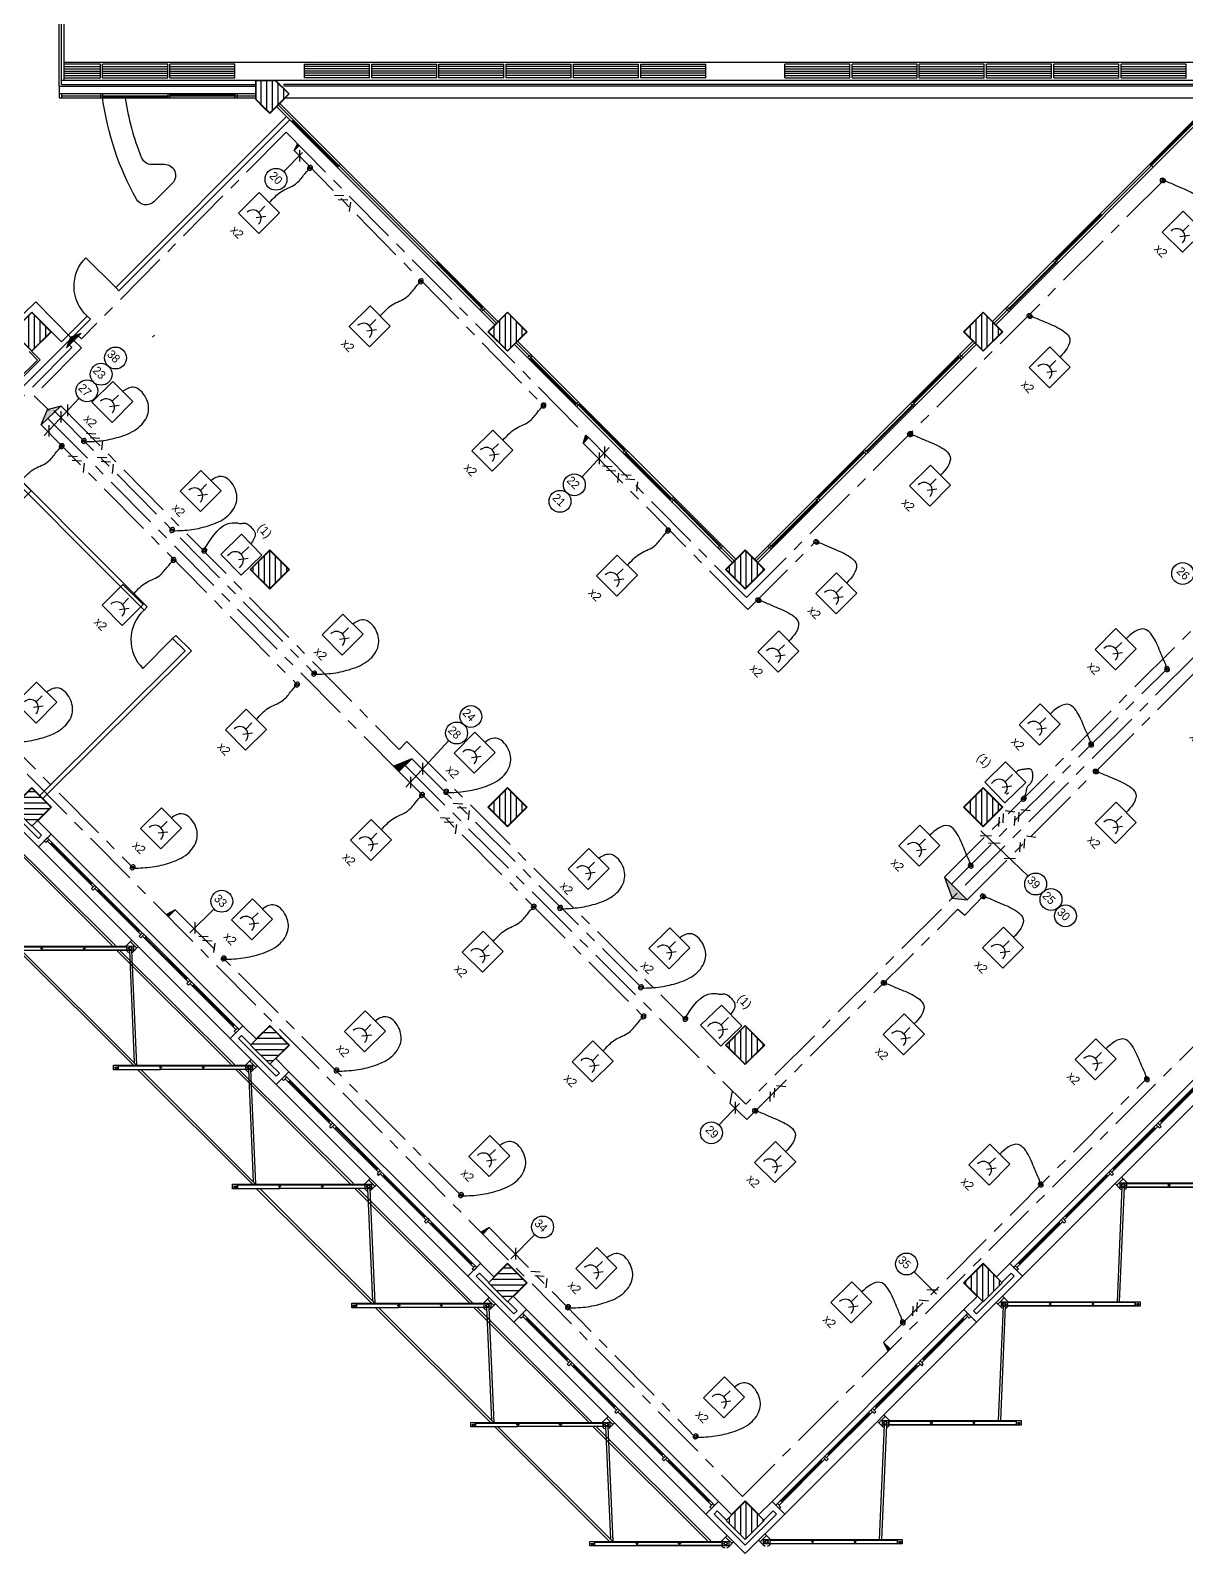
# Model space of a CAD drawing. Extents: x 21.2 to 81.9, y 10.7 to 70.
# Drawn here: x 35.58 to 61.37, y 10.68 to 44.65 of the extents above; entities that cross this region are included whole.
import ezdxf

# ---------------------------------------------------------------- set-up
doc = ezdxf.new("R2010")
doc.units = 0
doc.header["$MEASUREMENT"] = 0
doc.linetypes.add('Center', pattern=[2, 1.25, -0.25, 0.25, -0.25])
for name, color, linetype in [('1st floor plan$0$1F', 15, 'Continuous'), ('1st floor plan$0$1FIN', 15, 'Continuous'), ('1st floor plan$0$2F', 7, 'Continuous'), ('1st floor plan$0$2FIN', 7, 'Continuous'), ('1st floor plan$0$CAI', 52, 'Continuous'), ('1st floor plan$0$Doors', 142, 'Continuous'), ('1st floor plan$0$FACH', 142, 'Continuous'), ('1st floor plan$0$Hatch', 15, 'Continuous'), ('1st floor plan$0$Pillars', 30, 'Continuous'), ('Xref_Plan', 7, 'Continuous')]:
    doc.layers.add(name, color=color, linetype=linetype)
for name, color, linetype, lineweight in [('1st floor plan$0$Interior Walls', 7, 'Continuous', 30), ('1st floor plan$0$Partitions', 7, 'Continuous', 30), ('Connections', 7, 'Continuous', 25), ('Devices', 5, 'Continuous', 25), ('Wiring', 7, 'Continuous', 25)]:
    doc.layers.add(name, color=color, linetype=linetype, lineweight=lineweight)

# ---------------------------------------------------------------- blocks, each defined once
blk = doc.blocks.new('Bola')
at = {"layer": 'Connections', "color": 7, "linetype": 'Continuous', "const_width": 0.2}
blk.add_lwpolyline([(-0.1, 0, 1), (0.1, 0, 1)], format="xyb", close=True, dxfattribs=at)
at = {"layer": 'Connections', "color": 7, "linetype": 'Continuous'}
blk.add_circle((0, 0), 0.2, dxfattribs=at)
blk = doc.blocks.new('R4')
at = {"color": 0, "linetype": 'ByBlock', "lineweight": -2}
for p, q in [((1.113, -0.492), (1.113, -0.298)), ((1.152, -0.619), (1.283, -0.445))]:
    blk.add_line(p, q, dxfattribs=at)
blk.add_lwpolyline([(0.805, -0.171), (1.444, -0.171), (1.444, -0.827), (0.805, -0.827)], close=True, dxfattribs=at)
blk.add_arc((1.11, -0.676), 0.184, 359.2185, 179.2185, dxfattribs=at)
at = {"color": 0, "linetype": 'ByBlock', "lineweight": -2, "start_tangent": (0.841906, 0.539624), "end_tangent": (0, -1)}
blk.add_spline([(-0.001, -0.004), (0.254, 0.11), (0.628, 0.256), (0.985, 0.272), (1.124, -0.171)], degree=3, dxfattribs=at)
at = {"layer": 'Devices', "linetype": 'ByBlock', "lineweight": -2, "xscale": 0.2510903654909433, "yscale": 0.2989553822111439, "zscale": 0.2510903654909365, "rotation": 270.7815475456934}
blk.add_blockref('Bola', (-0.001, -0.004), dxfattribs=at)
at = {"color": 0, "linetype": 'ByBlock', "lineweight": -2}
blk.add_text('x2', height=0.1944, rotation=359.2185, dxfattribs=at).set_placement((0.943, -1.242))
blk = doc.blocks.new('R3')
at = {"color": 0, "linetype": 'ByBlock', "lineweight": -2}
for p, q in [((-1.137, -0.492), (-1.137, -0.298)), ((-1.098, -0.619), (-0.967, -0.445))]:
    blk.add_line(p, q, dxfattribs=at)
blk.add_lwpolyline([(-1.445, -0.171), (-0.806, -0.171), (-0.806, -0.827), (-1.445, -0.827)], close=True, dxfattribs=at)
blk.add_arc((-1.14, -0.676), 0.184, 359.2185, 179.2185, dxfattribs=at)
at = {"color": 0, "linetype": 'ByBlock', "lineweight": -2, "start_tangent": (-0.841906, 0.539624), "end_tangent": (0, -1)}
blk.add_spline([(0, -0.004), (-0.255, 0.11), (-0.629, 0.256), (-0.986, 0.272), (-1.126, -0.171)], degree=3, dxfattribs=at)
at = {"layer": 'Devices', "linetype": 'ByBlock', "lineweight": -2, "xscale": -0.2510903654909433, "yscale": 0.2989553822111439, "zscale": 0.2510903654909365, "rotation": 89.21845245430656}
blk.add_blockref('Bola', (0, -0.004), dxfattribs=at)
at = {"color": 0, "linetype": 'ByBlock', "lineweight": -2}
blk.add_text('x2', height=0.1944, rotation=359.2185, dxfattribs=at).set_placement((-1.307, -1.242))
blk = doc.blocks.new('R1')
at = {"color": 0, "linetype": 'ByBlock', "lineweight": -2}
for p, q in [((-0.184, 1.07), (-0.184, 1.264)), ((-0.145, 0.944), (-0.013, 1.117))]:
    blk.add_line(p, q, dxfattribs=at)
blk.add_lwpolyline([(-0.491, 1.392), (0.147, 1.392), (0.147, 0.736), (-0.491, 0.736)], close=True, dxfattribs=at)
blk.add_arc((-0.186, 0.886), 0.184, 359.2185, 179.2185, dxfattribs=at)
at = {"color": 0, "linetype": 'ByBlock', "lineweight": -2, "start_tangent": (0.685424, 0.728144), "end_tangent": (-0.106772, -0.994284)}
blk.add_spline([(0.02, -0.001), (0.295, 0.315), (0.508, 0.657), (0.645, 1.076), (0.568, 1.452), (0.295, 1.657), (-0.073, 1.623), (-0.172, 1.392)], degree=3, dxfattribs=at)
at = {"layer": 'Devices', "linetype": 'ByBlock', "lineweight": -2, "xscale": -0.2510903654909363, "yscale": 0.2989553822111439, "zscale": 0.2510903654909365, "rotation": 359.2184524543058}
blk.add_blockref('Bola', (-0.005, 0), dxfattribs=at)
at = {"color": 0, "linetype": 'ByBlock', "lineweight": -2}
blk.add_text('x2', height=0.1944, rotation=359.2185, dxfattribs=at).set_placement((-0.353, 0.32))
blk = doc.blocks.new('R2')
at = {"color": 0, "linetype": 'ByBlock', "lineweight": -2}
for p, q in [((-0.107, -1.505), (-0.107, -1.311)), ((-0.068, -1.632), (0.063, -1.459))]:
    blk.add_line(p, q, dxfattribs=at)
blk.add_lwpolyline([(-0.414, -1.184), (0.224, -1.184), (0.224, -1.84), (-0.414, -1.84)], close=True, dxfattribs=at)
blk.add_arc((-0.109, -1.69), 0.184, 359.2185, 179.2185, dxfattribs=at)
at = {"color": 0, "linetype": 'ByBlock', "lineweight": -2, "start_tangent": (0, 1), "end_tangent": (0, 1)}
blk.add_spline([(-0.095, -1.184), (-0.082, -0.82), (0.023, -0.483), (0.015, -0.214), (0, 0.003)], degree=3, dxfattribs=at)
at = {"layer": 'Devices', "linetype": 'ByBlock', "lineweight": -2, "xscale": -0.2510903654909363, "yscale": 0.2989553822111439, "zscale": 0.2510903654909365, "rotation": 359.2184524543058}
blk.add_blockref('Bola', (0, 0.003), dxfattribs=at)
at = {"color": 0, "linetype": 'ByBlock', "lineweight": -2}
blk.add_text('x2', height=0.1944, rotation=359.2185, dxfattribs=at).set_placement((-0.276, -2.255))
blk = doc.blocks.new('1st floor plan$0$BRISE 1')
at = {"layer": '1st floor plan$0$FACH'}
for p, q in [((-0.092, 0.1), (-2.651, 2.66)), ((-0.021, 0.1), (-2.58, 2.66)), ((2.092, 0.109), (-0.459, 2.66)), ((2.162, 0.109), (-0.388, 2.66)), ((-0.178, 2.659), (-0.073, 0.152)), ((-0.128, 2.661), (-0.021, 0.1)), ((-0.433, 0.08), (2.417, 0.08)), ((2.496, 0.191), (2.638, 0.049)), ((2.673, 0.084), (2.567, -0.022))]:
    blk.add_line(p, q, dxfattribs=at)
at = {"layer": '1st floor plan$0$FACH', "color": 7}
for p, q in [((0.517, 0), (0.517, 0.08)), ((1.467, 0), (1.467, 0.08))]:
    blk.add_line(p, q, dxfattribs=at)
at = {"layer": '1st floor plan$0$FACH'}
for points in [[(-0.433, 0), (-0.533, 0), (-0.533, 0.1), (2.567, 0.1), (2.567, 0), (2.417, 0)], [(0.512, 0.045), (0.497, 0.045), (0.497, 0.055), (0.512, 0.055)], [(0.522, 0.055), (0.537, 0.055), (0.537, 0.045), (0.522, 0.045)], [(1.462, 0.045), (1.447, 0.045), (1.447, 0.055), (1.462, 0.055)], [(1.472, 0.055), (1.487, 0.055), (1.487, 0.045), (1.472, 0.045)], [(2.406, 0.1), (2.532, 0.226), (2.673, 0.084)]]:
    blk.add_lwpolyline(points, dxfattribs=at)
at = {"layer": '1st floor plan$0$FACH', "color": 7}
for points in [[(2.417, 0.08), (2.417, 0), (-0.433, 0), (-0.433, 0.08)], [(-0.428, 0.08), (-0.428, 0.005), (0.512, 0.005), (0.512, 0.08)], [(1.462, 0.08), (1.462, 0.005), (0.522, 0.005), (0.522, 0.08)], [(2.412, 0.08), (2.412, 0.005), (1.472, 0.005), (1.472, 0.08)]]:
    blk.add_lwpolyline(points, dxfattribs=at)
for centre, radius in [((-0.483, 0.044), 0.0206), ((-0.483, 0.044), 0.0166), ((2.496, 0.049), 0.04), ((2.496, 0.049), 0.03)]:
    blk.add_circle(centre, radius, dxfattribs=at)
at = {"layer": '1st floor plan$0$FACH'}
for start, end in [(209.4143, 257.4896), (286.4455, 315)]:
    blk.add_arc((2.496, 0.049), 0.1, start, end, dxfattribs=at)
blk = doc.blocks.new('1st floor plan$0$J1')
at = {"layer": '1st floor plan$0$2F', "linetype": 'Continuous'}
for p, q in [((6.05, 0.4), (0, 0.4)), ((6.05, 0), (0, 0))]:
    blk.add_line(p, q, dxfattribs=at)
at = {"layer": '1st floor plan$0$CAI'}
for p, q in [((0, 0.22), (0.05, 0.22)), ((0, 0.12), (0, 0.22)), ((2.925, 0.17), (2.925, 0.12)), ((3, 0.22), (3, 0.12)), ((3.05, 0.22), (3.05, 0.12)), ((3.125, 0.17), (3.125, 0.12)), ((6.05, 0.22), (6.05, 0.12))]:
    blk.add_line(p, q, dxfattribs=at)
at = {"layer": '1st floor plan$0$CAI', "linetype": 'Continuous'}
for p, q in [((6.05, 0.12), (0, 0.12)), ((0.05, 0.22), (0.05, 0.12)), ((1.5, 0.17), (0.05, 0.17)), ((0.15, 0.17), (0.15, 0.12)), ((1.425, 0.12), (1.425, 0.17)), ((1.55, 0.22), (1.5, 0.22)), ((1.5, 0.22), (1.5, 0.12)), ((1.55, 0.12), (1.5, 0.12)), ((1.55, 0.22), (1.55, 0.12)), ((3, 0.17), (1.55, 0.17)), ((1.625, 0.17), (1.625, 0.12)), ((3.05, 0.22), (3, 0.22)), ((4.5, 0.17), (3.05, 0.17)), ((4.425, 0.17), (4.425, 0.12)), ((4.55, 0.22), (4.5, 0.22)), ((4.5, 0.22), (4.5, 0.12)), ((4.55, 0.22), (4.55, 0.12)), ((6, 0.17), (4.55, 0.17)), ((4.625, 0.12), (4.625, 0.17)), ((5.9, 0.17), (5.9, 0.12)), ((6, 0.22), (6.05, 0.22)), ((6, 0.22), (6, 0.12))]:
    blk.add_line(p, q, dxfattribs=at)
at = {"layer": '1st floor plan$0$CAI', "color": 15}
for p, q in [((0.15, 0.145), (1.425, 0.145)), ((2.925, 0.145), (1.625, 0.145)), ((3.125, 0.145), (4.425, 0.145)), ((5.9, 0.145), (4.625, 0.145))]:
    blk.add_line(p, q, dxfattribs=at)
blk = doc.blocks.new('1st floor plan$0$P2')
at = {"layer": '1st floor plan$0$Hatch'}
h = blk.add_hatch(dxfattribs=at)
h.set_pattern_fill('ANSI31', color=256, style=0)
h.set_pattern_definition([(45, (-41.75321, -29.09718), (-0.08838835, 0.08838835), [])])
h.paths.add_polyline_path([(-0.3, 0.3), (-0.3, -0.3), (0.3, -0.3), (0.3, 0.3)])
at = {"layer": '1st floor plan$0$Pillars'}
blk.add_lwpolyline([(-0.3, -0.3), (0.3, -0.3), (0.3, 0.3), (-0.3, 0.3)], close=True, dxfattribs=at)
blk = doc.blocks.new('1st floor plan$0$P1')
at = {"layer": '1st floor plan$0$1F'}
blk.add_lwpolyline([(-0.3, 0.29), (-0.595, 0.29), (-0.595, 0.39), (0.595, 0.39), (0.595, 0.29), (0.3, 0.29)], dxfattribs=at)
at = {"layer": '1st floor plan$0$Partitions'}
blk.add_lwpolyline([(-0.725, 0.12), (-0.31, 0.12), (-0.31, -0.31), (0.31, -0.31), (0.31, 0.12), (0.725, 0.12), (0.725, 0.52), (-0.725, 0.52)], close=True, dxfattribs=at)
at = {"layer": '1st floor plan$0$Interior Walls'}
blk.add_blockref('1st floor plan$0$P2', (0, 0), dxfattribs=at)
blk = doc.blocks.new('1st floor plan$0$BR 1')
at = {"layer": '1st floor plan$0$FACH'}
for p, q in [((5.474, 5.056), (5.367, 2.504)), ((5.524, 5.056), (5.417, 2.504)), ((2.672, 2.488), (2.778, 2.382)), ((2.849, 2.594), (2.707, 2.453)), ((2.822, 2.405), (2.715, -0.147)), ((2.872, 2.403), (2.765, -0.147)), ((2.778, 2.504), (2.778, 2.404)), ((2.778, 2.504), (2.85, 2.504)), ((2.928, 2.404), (2.778, 2.404)), ((2.813, 2.63), (2.939, 2.504)), ((2.85, 2.504), (5.878, 2.504)), ((5.778, 2.484), (2.928, 2.484)), ((3.873, 2.459), (3.858, 2.459)), ((3.858, 2.449), (3.858, 2.459)), ((3.873, 2.449), (3.858, 2.449)), ((3.898, 2.459), (3.883, 2.459)), ((3.898, 2.449), (3.883, 2.449)), ((3.898, 2.449), (3.898, 2.459)), ((4.823, 2.459), (4.808, 2.459)), ((4.808, 2.449), (4.808, 2.459)), ((4.823, 2.449), (4.808, 2.449)), ((4.848, 2.459), (4.833, 2.459)), ((4.848, 2.449), (4.833, 2.449)), ((4.848, 2.449), (4.848, 2.459)), ((5.878, 2.404), (5.778, 2.404)), ((5.878, 2.504), (5.878, 2.404)), ((0.021, -0.163), (0.163, -0.021)), ((0.021, -0.163), (0.127, -0.269)), ((0.198, -0.057), (0.057, -0.198)), ((0.127, -0.147), (0.127, -0.247)), ((0.127, -0.147), (0.199, -0.147)), ((0.277, -0.247), (0.127, -0.247)), ((0.163, -0.021), (0.289, -0.147)), ((0.199, -0.147), (3.227, -0.147)), ((3.127, -0.167), (0.277, -0.167)), ((1.207, -0.202), (1.207, -0.192)), ((1.222, -0.192), (1.207, -0.192)), ((1.222, -0.202), (1.207, -0.202)), ((1.247, -0.192), (1.232, -0.192)), ((1.247, -0.202), (1.232, -0.202)), ((1.247, -0.202), (1.247, -0.192)), ((2.157, -0.202), (2.157, -0.192)), ((2.172, -0.192), (2.157, -0.192)), ((2.172, -0.202), (2.157, -0.202)), ((2.197, -0.192), (2.182, -0.192)), ((2.197, -0.202), (2.182, -0.202)), ((2.197, -0.202), (2.197, -0.192)), ((3.227, -0.247), (3.127, -0.247)), ((3.227, -0.147), (3.227, -0.247))]:
    blk.add_line(p, q, dxfattribs=at)
at = {"layer": '1st floor plan$0$FACH', "color": 7}
for p, q in [((2.928, 2.404), (2.928, 2.484)), ((5.778, 2.404), (2.928, 2.404)), ((2.933, 2.409), (2.933, 2.484)), ((3.873, 2.409), (2.933, 2.409)), ((3.873, 2.409), (3.873, 2.484)), ((3.878, 2.404), (3.878, 2.484)), ((3.883, 2.409), (3.883, 2.484)), ((4.823, 2.409), (3.883, 2.409)), ((4.823, 2.409), (4.823, 2.484)), ((4.828, 2.404), (4.828, 2.484)), ((4.833, 2.409), (4.833, 2.484)), ((5.773, 2.409), (4.833, 2.409)), ((5.773, 2.409), (5.773, 2.484)), ((5.778, 2.404), (5.778, 2.484)), ((0.277, -0.247), (0.277, -0.167)), ((3.127, -0.247), (0.277, -0.247)), ((0.282, -0.242), (0.282, -0.167)), ((1.222, -0.242), (0.282, -0.242)), ((1.222, -0.242), (1.222, -0.167)), ((1.227, -0.247), (1.227, -0.167)), ((1.232, -0.242), (1.232, -0.167)), ((2.172, -0.242), (1.232, -0.242)), ((2.172, -0.242), (2.172, -0.167)), ((2.177, -0.247), (2.177, -0.167)), ((2.182, -0.242), (2.182, -0.167)), ((3.122, -0.242), (2.182, -0.242)), ((3.122, -0.242), (3.122, -0.167)), ((3.127, -0.247), (3.127, -0.167))]:
    blk.add_line(p, q, dxfattribs=at)
for centre, radius in [((2.849, 2.453), 0.04), ((2.849, 2.453), 0.03), ((5.828, 2.448), 0.0206), ((5.828, 2.448), 0.0166), ((0.198, -0.198), 0.04), ((0.198, -0.198), 0.03), ((3.178, -0.203), 0.0206), ((3.178, -0.203), 0.0166)]:
    blk.add_circle(centre, radius, dxfattribs=at)
at = {"layer": '1st floor plan$0$FACH'}
for centre, start, end in [((2.849, 2.453), 225.0001, 253.5546), ((2.849, 2.453), 282.5105, 330.5859), ((0.198, -0.198), 225.0001, 253.5546), ((0.198, -0.198), 282.5105, 330.5859)]:
    blk.add_arc(centre, 0.1, start, end, dxfattribs=at)
blk = doc.blocks.new('1st floor plan$0$P5')
at = {"layer": '1st floor plan$0$Partitions'}
blk.add_lwpolyline([(-0.31, -0.31), (-0.31, 0.31), (0.31, 0.31), (0.31, -0.31)], close=True, dxfattribs=at)
at = {"layer": '1st floor plan$0$Interior Walls'}
blk.add_blockref('1st floor plan$0$P2', (0, 0), dxfattribs=at)
blk = doc.blocks.new('1st floor plan$0$Door 1')
blk.add_line((0, 0), (0, 0.941))
blk.add_arc((0, 0.041), 0.9, 357.3627, 90)
blk = doc.blocks.new('1st floor plan$0$P4')
at = {"layer": '1st floor plan$0$Hatch'}
h = blk.add_hatch(dxfattribs=at)
h.set_pattern_fill('ANSI31', color=256, angle=45, style=0)
h.set_pattern_definition([(90, (-42.26722, -42.72792), (-0.125, 3e-17), [])])
h.paths.add_polyline_path([(0.424, 0), (0.124, 0.3), (-0.3, 0.3), (-0.3, 0), (-0.3, -0.124), (-0.124, -0.3), (0, -0.424), (0.212, -0.212)])
at = {"layer": '1st floor plan$0$Partitions'}
blk.add_lwpolyline([(-0.31, -0.128), (-0.31, 0), (-0.31, 0.31), (0.129, 0.31), (0.438, 0), (0.219, -0.219), (0, -0.438), (-0.131, -0.307)], close=True, dxfattribs=at)
at = {"layer": '1st floor plan$0$Pillars'}
blk.add_lwpolyline([(-0.3, -0.124), (-0.3, 0), (-0.3, 0.3), (0.124, 0.3), (0.424, 0), (0.212, -0.212), (0, -0.424), (-0.124, -0.3)], close=True, dxfattribs=at)
blk = doc.blocks.new('1st floor plan')
at = {"layer": '1st floor plan$0$1F'}
for p, q in [((36.326, 43.947), (71.701, 43.947)), ((37.145, 43.897), (36.326, 43.897)), ((36.326, 43.847), (37.145, 43.847)), ((37.145, 43.597), (37.145, 43.897)), ((38.645, 43.897), (37.195, 43.897)), ((37.195, 43.597), (37.195, 43.897)), ((37.195, 43.847), (38.645, 43.847)), ((38.645, 43.597), (38.645, 43.897)), ((40.145, 43.897), (38.695, 43.897)), ((38.695, 43.597), (38.695, 43.897)), ((38.695, 43.847), (40.145, 43.847)), ((40.145, 43.597), (40.145, 43.897)), ((41.695, 43.897), (43.145, 43.897)), ((41.695, 43.597), (41.695, 43.897)), ((43.145, 43.847), (41.695, 43.847)), ((43.145, 43.597), (43.145, 43.897)), ((43.195, 43.897), (44.645, 43.897)), ((43.195, 43.597), (43.195, 43.897)), ((44.645, 43.847), (43.195, 43.847)), ((44.645, 43.597), (44.645, 43.897)), ((44.695, 43.897), (46.145, 43.897)), ((44.695, 43.597), (44.695, 43.897)), ((46.145, 43.847), (44.695, 43.847)), ((46.145, 43.597), (46.145, 43.897)), ((46.195, 43.897), (47.645, 43.897)), ((46.195, 43.597), (46.195, 43.897)), ((47.645, 43.847), (46.195, 43.847)), ((47.645, 43.597), (47.645, 43.897)), ((47.695, 43.897), (49.145, 43.897)), ((47.695, 43.597), (47.695, 43.897)), ((49.145, 43.847), (47.695, 43.847)), ((49.145, 43.597), (49.145, 43.897)), ((49.195, 43.897), (50.645, 43.897)), ((49.195, 43.597), (49.195, 43.897)), ((50.645, 43.847), (49.195, 43.847)), ((50.645, 43.597), (50.645, 43.897)), ((53.858, 43.897), (52.408, 43.897)), ((52.408, 43.597), (52.408, 43.897)), ((52.408, 43.847), (53.858, 43.847)), ((53.858, 43.597), (53.858, 43.897)), ((55.358, 43.897), (53.908, 43.897)), ((53.908, 43.597), (53.908, 43.897)), ((53.908, 43.847), (55.358, 43.847)), ((55.358, 43.597), (55.358, 43.897)), ((56.858, 43.897), (55.408, 43.897)), ((55.408, 43.597), (55.408, 43.897)), ((55.408, 43.847), (56.858, 43.847)), ((56.858, 43.597), (56.858, 43.897)), ((58.358, 43.897), (56.908, 43.897)), ((56.908, 43.597), (56.908, 43.897)), ((56.908, 43.847), (58.358, 43.847)), ((58.358, 43.597), (58.358, 43.897)), ((59.858, 43.897), (58.408, 43.897)), ((58.408, 43.597), (58.408, 43.897)), ((58.408, 43.847), (59.858, 43.847)), ((59.858, 43.597), (59.858, 43.897)), ((61.358, 43.897), (59.908, 43.897)), ((59.908, 43.597), (59.908, 43.897)), ((59.908, 43.847), (61.358, 43.847)), ((61.358, 43.597), (61.358, 43.897)), ((36.326, 43.797), (37.145, 43.797)), ((36.326, 43.747), (37.145, 43.747)), ((36.326, 43.697), (37.145, 43.697)), ((36.326, 43.647), (37.145, 43.647)), ((36.326, 43.597), (37.145, 43.597)), ((37.195, 43.797), (38.645, 43.797)), ((37.195, 43.747), (38.645, 43.747)), ((37.195, 43.697), (38.645, 43.697)), ((37.195, 43.647), (38.645, 43.647)), ((37.195, 43.597), (38.645, 43.597)), ((38.695, 43.797), (40.145, 43.797)), ((38.695, 43.747), (40.145, 43.747)), ((38.695, 43.697), (40.145, 43.697)), ((38.695, 43.647), (40.145, 43.647)), ((38.695, 43.597), (40.145, 43.597)), ((41.048, 43.547), (62.005, 43.547)), ((43.145, 43.797), (41.695, 43.797)), ((43.145, 43.747), (41.695, 43.747)), ((43.145, 43.697), (41.695, 43.697)), ((43.145, 43.647), (41.695, 43.647)), ((43.145, 43.597), (41.695, 43.597)), ((44.645, 43.797), (43.195, 43.797)), ((44.645, 43.747), (43.195, 43.747)), ((44.645, 43.697), (43.195, 43.697)), ((44.645, 43.647), (43.195, 43.647)), ((44.645, 43.597), (43.195, 43.597)), ((46.145, 43.797), (44.695, 43.797)), ((46.145, 43.747), (44.695, 43.747)), ((46.145, 43.697), (44.695, 43.697)), ((46.145, 43.647), (44.695, 43.647)), ((46.145, 43.597), (44.695, 43.597)), ((47.645, 43.797), (46.195, 43.797)), ((47.645, 43.747), (46.195, 43.747)), ((47.645, 43.697), (46.195, 43.697)), ((47.645, 43.647), (46.195, 43.647)), ((47.645, 43.597), (46.195, 43.597)), ((49.145, 43.797), (47.695, 43.797)), ((49.145, 43.747), (47.695, 43.747)), ((49.145, 43.697), (47.695, 43.697)), ((49.145, 43.647), (47.695, 43.647)), ((49.145, 43.597), (47.695, 43.597)), ((50.645, 43.797), (49.195, 43.797)), ((50.645, 43.747), (49.195, 43.747)), ((50.645, 43.697), (49.195, 43.697)), ((50.645, 43.647), (49.195, 43.647)), ((50.645, 43.597), (49.195, 43.597)), ((52.408, 43.797), (53.858, 43.797)), ((52.408, 43.747), (53.858, 43.747)), ((52.408, 43.697), (53.858, 43.697)), ((52.408, 43.647), (53.858, 43.647)), ((52.408, 43.597), (53.858, 43.597)), ((53.908, 43.797), (55.358, 43.797)), ((53.908, 43.747), (55.358, 43.747)), ((53.908, 43.697), (55.358, 43.697)), ((53.908, 43.647), (55.358, 43.647)), ((53.908, 43.597), (55.358, 43.597)), ((55.408, 43.797), (56.858, 43.797)), ((55.408, 43.747), (56.858, 43.747)), ((55.408, 43.697), (56.858, 43.697)), ((55.408, 43.647), (56.858, 43.647)), ((55.408, 43.597), (56.858, 43.597)), ((56.908, 43.797), (58.358, 43.797)), ((56.908, 43.747), (58.358, 43.747)), ((56.908, 43.697), (58.358, 43.697)), ((56.908, 43.647), (58.358, 43.647)), ((56.908, 43.597), (58.358, 43.597)), ((58.408, 43.797), (59.858, 43.797)), ((58.408, 43.747), (59.858, 43.747)), ((58.408, 43.697), (59.858, 43.697)), ((58.408, 43.647), (59.858, 43.647)), ((58.408, 43.597), (59.858, 43.597)), ((59.908, 43.797), (61.358, 43.797)), ((59.908, 43.747), (61.358, 43.747)), ((59.908, 43.697), (61.358, 43.697)), ((59.908, 43.647), (61.358, 43.647)), ((59.908, 43.597), (61.358, 43.597)), ((41.268, 43.147), (61.785, 43.147))]:
    blk.add_line(p, q, dxfattribs=at)
at = {"layer": '1st floor plan$0$1FIN'}
for p, q in [((50.901, 11.633), (50.83, 11.562)), ((50.83, 11.562), (51.526, 10.866)), ((50.901, 11.633), (51.109, 11.424)), ((51.222, 11.552), (51.229, 11.545)), ((52.223, 11.562), (51.526, 10.866)), ((51.83, 11.552), (51.823, 11.545)), ((52.152, 11.633), (51.944, 11.424)), ((52.152, 11.633), (52.223, 11.562))]:
    blk.add_line(p, q, dxfattribs=at)
at = {"layer": '1st floor plan$0$2F'}
for p, q in [((36.276, 43.547), (40.61, 43.547)), ((36.226, 43.407), (40.61, 43.407)), ((36.276, 43.447), (40.61, 43.447)), ((61.904, 43.446), (41.23, 43.447)), ((61.864, 43.406), (41.23, 43.407))]:
    blk.add_line(p, q, dxfattribs=at)
at = {"layer": '1st floor plan$0$2FIN'}
for p, q in [((36.226, 43.407), (36.226, 51.927)), ((36.276, 43.447), (36.276, 51.927)), ((36.326, 51.927), (36.326, 43.547)), ((36.226, 43.407), (36.226, 43.247))]:
    blk.add_line(p, q, dxfattribs=at)
at = {"layer": '1st floor plan$0$CAI'}
for p, q in [((36.226, 43.247), (40.61, 43.247)), ((36.226, 43.247), (36.226, 43.147)), ((36.226, 43.147), (40.61, 43.147)), ((36.276, 43.247), (36.276, 43.147)), ((36.276, 43.197), (40.61, 43.197)), ((37.145, 43.247), (37.145, 43.147)), ((37.195, 43.247), (37.195, 43.147)), ((38.645, 43.247), (38.645, 43.147)), ((38.695, 43.247), (38.695, 43.147)), ((40.145, 43.247), (40.145, 43.147)), ((40.195, 43.247), (40.195, 43.147)), ((41.075, 42.954), (45.94, 38.09)), ((41.111, 42.99), (45.976, 38.125)), ((41.146, 43.025), (46.011, 38.16)), ((57.042, 38.16), (61.906, 43.025)), ((57.077, 38.125), (61.942, 42.99)), ((57.112, 38.09), (61.977, 42.955)), ((42.5, 41.671), (42.43, 41.6)), ((60.552, 41.671), (60.623, 41.6)), ((58.396, 39.514), (58.466, 39.444)), ((58.431, 39.55), (58.502, 39.479)), ((45.682, 38.489), (45.612, 38.418)), ((45.718, 38.454), (45.647, 38.383)), ((57.335, 38.454), (57.406, 38.383)), ((57.37, 38.489), (57.441, 38.418)), ((46.449, 37.722), (51.314, 32.857)), ((51.739, 32.857), (56.603, 37.722)), ((46.379, 37.651), (51.244, 32.786)), ((46.414, 37.686), (51.279, 32.822)), ((46.743, 37.428), (46.672, 37.358)), ((46.778, 37.393), (46.708, 37.322)), ((51.774, 32.821), (56.639, 37.687)), ((51.809, 32.786), (56.674, 37.651)), ((56.274, 37.393), (56.345, 37.322)), ((56.31, 37.428), (56.381, 37.358)), ((47.804, 36.368), (47.733, 36.297)), ((55.249, 36.368), (55.32, 36.297)), ((47.839, 36.332), (47.768, 36.262)), ((55.214, 36.332), (55.285, 36.262)), ((48.864, 35.307), (48.794, 35.236)), ((48.9, 35.272), (48.829, 35.201)), ((54.153, 35.272), (54.224, 35.201)), ((54.189, 35.307), (54.259, 35.236)), ((49.925, 34.246), (49.854, 34.176)), ((49.96, 34.211), (49.89, 34.14)), ((53.093, 34.211), (53.163, 34.14)), ((53.128, 34.246), (53.199, 34.176)), ((50.986, 33.186), (50.915, 33.115)), ((51.021, 33.15), (50.95, 33.08)), ((52.032, 33.15), (52.103, 33.08)), ((52.067, 33.186), (52.138, 33.115))]:
    blk.add_line(p, q, dxfattribs=at)
at = {"layer": '1st floor plan$0$CAI', "color": 15}
for p, q in [((37.195, 43.172), (38.645, 43.172)), ((38.695, 43.222), (40.145, 43.222)), ((41.422, 42.643), (42.447, 41.618)), ((60.57, 41.654), (61.595, 42.679)), ((58.449, 39.532), (59.474, 40.557)), ((44.639, 39.497), (45.665, 38.471)), ((57.423, 38.436), (58.449, 39.461)), ((55.267, 36.35), (56.292, 37.375)), ((46.725, 37.34), (47.751, 36.315)), ((47.821, 36.315), (48.847, 35.289)), ((54.242, 35.254), (55.267, 36.279)), ((48.847, 35.219), (49.872, 34.193)), ((53.146, 34.229), (54.171, 35.254)), ((49.943, 34.193), (50.968, 33.168)), ((52.12, 33.133), (53.146, 34.158))]:
    blk.add_line(p, q, dxfattribs=at)
at = {"layer": '1st floor plan$0$Interior Walls'}
for p, q in [((45.976, 37.757), (46.046, 37.686)), ((33.84, 35.132), (36.348, 37.64)), ((35.617, 37.495), (35.804, 37.308)), ((33.96, 35.464), (35.804, 37.308))]:
    blk.add_line(p, q, dxfattribs=at)
blk.add_lwpolyline([(37.7, 43.147, 0.058023), (38.055, 41.827, 0.307168), (38.287, 41.669), (38.571, 41.669, -0.668179), (38.748, 41.242), (38.342, 40.836, -0.497876), (37.947, 40.891, -0.093534), (37.195, 43.147)], format="xyb", dxfattribs=at)
for points in [[(41.298, 42.732), (37.485, 38.918), (37.556, 38.848), (41.369, 42.661)], [(36.055, 37.934), (36.278, 37.711), (36.849, 38.283), (36.92, 38.212), (36.348, 37.64)], [(34.277, 35.569), (38.12, 31.725), (38.19, 31.796), (34.347, 35.639)], [(35.863, 27.519), (39.173, 30.813), (38.826, 31.16), (38.755, 31.09), (39.032, 30.813), (35.792, 27.59)]]:
    blk.add_lwpolyline(points, dxfattribs=at)
at = {"layer": '1st floor plan$0$Partitions'}
blk.add_lwpolyline([(51.222, 11.552), (51.526, 11.856), (51.83, 11.552), (52.124, 11.845), (52.407, 11.562), (51.526, 10.682), (50.646, 11.562), (50.929, 11.845)], close=True, dxfattribs=at)
for name, p, rotation in [('1st floor plan$0$P1', (35.616, 27.327), 134.9999380868181), ('1st floor plan$0$J1', (40.322, 22.452), 134.9999380868181), ('1st floor plan$0$P1', (40.92, 22.024), 134.9999380868181), ('1st floor plan$0$J1', (45.626, 17.148), 134.9999380868181), ('1st floor plan$0$J1', (61.705, 21.426), 224.9999384927916), ('1st floor plan$0$P1', (46.223, 16.721), 134.9999380868181), ('1st floor plan$0$P1', (56.83, 16.721), 224.9999384927916), ('1st floor plan$0$J1', (50.929, 11.845), 134.9999380868181), ('1st floor plan$0$J1', (56.402, 16.123), 224.9999384927916)]:
    blk.add_blockref(name, p, dxfattribs=dict(rotation=rotation))
for p in [(57.105, 16.445), (51.802, 11.142)]:
    blk.add_blockref('1st floor plan$0$BR 1', p)
at = {"layer": '1st floor plan$0$Doors', "xscale": -1, "rotation": 45.00000000000065}
blk.add_blockref('1st floor plan$0$Door 1', (37.485, 38.918), dxfattribs=at)
at = {"layer": '1st floor plan$0$Doors', "rotation": 134.9999574967671}
blk.add_blockref('1st floor plan$0$Door 1', (38.755, 31.09), dxfattribs=at)
at = {"layer": '1st floor plan$0$Interior Walls'}
for name, p, rotation in [('1st floor plan$0$P5', (35.616, 37.934), 45.00000000000007), ('1st floor plan$0$P5', (56.83, 37.934), 45.00000000000007), ('1st floor plan$0$BRISE 1', (35.317, 24.13), 0.09078857204511556), ('1st floor plan$0$BRISE 1', (37.972, 21.474), 0.09078857204511556), ('1st floor plan$0$BRISE 1', (40.627, 18.819), 0.09078857204511556), ('1st floor plan$0$BRISE 1', (43.283, 16.164), 0.09078857204511556), ('1st floor plan$0$BRISE 1', (45.938, 13.508), 0.09078857204511556), ('1st floor plan$0$BRISE 1', (48.594, 10.853), 0.09078857204511556)]:
    blk.add_blockref(name, p, dxfattribs=dict(at, rotation=rotation))
at = {"layer": '1st floor plan$0$Partitions'}
blk.add_blockref('1st floor plan$0$P4', (40.92, 43.237), dxfattribs=at)
at = {"layer": '1st floor plan$0$Partitions', "rotation": 45.00000000000007}
for name, p in [('1st floor plan$0$P5', (46.223, 37.934)), ('1st floor plan$0$P5', (40.92, 32.63)), ('1st floor plan$0$P5', (51.526, 32.63)), ('1st floor plan$0$P5', (46.223, 27.327)), ('1st floor plan$0$P5', (56.83, 27.327)), ('1st floor plan$0$P5', (51.526, 22.024)), ('1st floor plan$0$P2', (51.526, 11.417))]:
    blk.add_blockref(name, p, dxfattribs=at)

msp = doc.modelspace()

# ---------------------------------------------------------------- linework, layer by layer
at = {"layer": 'Devices'}
for p, q in [((41.465, 41.973), (41.539, 42.127)), ((41.465, 41.973), (41.58, 42.083)), ((36.719, 37.897), (36.39, 37.572)), ((36.397, 37.578), (36.487, 37.815)), ((36.48, 37.81), (36.719, 37.897)), ((36.266, 36.281), (35.827, 35.855)), ((35.827, 35.855), (35.966, 36.197)), ((35.966, 36.197), (36.266, 36.281)), ((47.911, 35.44), (47.972, 35.632)), ((48.029, 35.571), (47.911, 35.44)), ((43.806, 28.615), (43.981, 28.79)), ((44.091, 28.407), (43.686, 28.24)), ((43.801, 28.123), (44.091, 28.407)), ((55.973, 25.768), (56.142, 25.297)), ((55.973, 25.768), (56.477, 25.264)), ((56.142, 25.297), (56.477, 25.264)), ((38.809, 25.037), (38.619, 24.934)), ((38.809, 25.037), (38.666, 24.888)), ((51.191, 20.717), (51.242, 21.003)), ((51.559, 20.363), (51.191, 20.717)), ((45.816, 17.956), (45.626, 17.852)), ((45.816, 17.956), (45.673, 17.807)), ((54.607, 15.388), (54.758, 15.247)), ((54.607, 15.388), (54.713, 15.199))]:
    msp.add_line(p, q, dxfattribs=at)
at = {"layer": 'Devices', "color": 7}
for p, q in [((41.649, 41.929), (41.233, 41.509)), ((41.583, 41.985), (41.583, 41.73)), ((36.672, 36.449), (35.888, 35.62)), ((36.264, 36.162), (36.264, 35.907)), ((36.408, 36.307), (36.408, 36.052)), ((35.994, 35.851), (35.994, 35.596)), ((48.489, 35.353), (47.883, 34.691)), ((48.39, 35.37), (48.39, 35.115)), ((48.27, 35.236), (48.27, 34.981)), ((44.918, 28.815), (43.953, 27.773)), ((44.329, 28.316), (44.329, 28.06)), ((44.058, 28.005), (44.058, 27.749)), ((56.765, 26.7), (57.021, 26.692)), ((56.781, 26.798), (57.835, 25.792)), ((56.953, 26.533), (57.209, 26.525)), ((57.301, 26.192), (57.556, 26.184)), ((39.681, 25.063), (39.139, 24.523)), ((39.247, 24.764), (39.247, 24.508)), ((51.3, 20.753), (51.3, 20.498)), ((51.395, 20.718), (50.941, 20.236)), ((46.836, 17.797), (46.295, 17.257)), ((46.402, 17.498), (46.402, 17.243)), ((55.297, 16.968), (55.794, 16.466)), ((55.575, 16.569), (55.83, 16.561))]:
    msp.add_line(p, q, dxfattribs=at)
at = {"layer": 'Devices', "color": 5}
for p, q in [((34.727, 37.651), (35.706, 38.599)), ((35.706, 38.599), (36.496, 37.8))]:
    msp.add_line(p, q, dxfattribs=at)
at = {"layer": 'Devices', "color": 6}
for p, q in [((36.554, 37.738), (36.722, 37.571)), ((36.652, 37.844), (36.72, 37.776)), ((36.431, 37.653), (36.507, 37.582)), ((35.664, 36.505), (36.001, 36.176))]:
    msp.add_line(p, q, dxfattribs=at)
at = {"layer": 'Devices', "linetype": 'Continuous'}
for p, q in [((38.35, 37.856), (38.308, 37.815)), ((39.829, 32.964), (40.293, 33.416)), ((40.293, 33.416), (40.745, 32.952)), ((40.281, 32.5), (39.829, 32.964)), ((40.023, 32.975), (39.981, 32.934)), ((40.281, 32.5), (40.745, 32.952)), ((40.453, 33.135), (40.284, 32.971)), ((40.222, 32.854), (40.437, 32.884)), ((40.28, 32.71), (40.238, 32.67)), ((56.867, 27.889), (57.331, 28.34)), ((57.331, 28.34), (57.782, 27.876)), ((57.318, 27.425), (56.867, 27.889)), ((57.06, 27.899), (57.018, 27.858)), ((57.318, 27.425), (57.782, 27.876)), ((57.49, 28.06), (57.321, 27.895)), ((57.259, 27.778), (57.474, 27.808)), ((57.396, 27.651), (57.354, 27.611)), ((50.532, 22.464), (50.996, 22.916)), ((50.996, 22.916), (51.447, 22.452)), ((50.983, 22), (50.532, 22.464)), ((50.725, 22.475), (50.683, 22.434)), ((50.983, 22), (51.447, 22.452)), ((51.155, 22.635), (50.986, 22.471)), ((50.924, 22.354), (51.139, 22.384)), ((50.982, 22.21), (50.94, 22.17))]:
    msp.add_line(p, q, dxfattribs=at)
at = {"layer": 'Devices', "color": 1}
for p, q in [((35.553, 37.491), (35.741, 37.298)), ((35.741, 37.298), (34.58, 36.165))]:
    msp.add_line(p, q, dxfattribs=at)
at = {"layer": 'Devices', "color": 6, "linetype": 'Center'}
msp.add_line((36.722, 37.571), (35.664, 36.505), dxfattribs=at)
at = {"layer": 'Devices'}
for points in [[(39.443, 33.05), (39.576, 33.264), (39.665, 33.389), (39.746, 33.484), (39.819, 33.554), (39.885, 33.603), (39.943, 33.635), (39.996, 33.655), (40.042, 33.665), (40.083, 33.671), (40.119, 33.673), (40.15, 33.673), (40.178, 33.67), (40.203, 33.667), (40.225, 33.663), (40.245, 33.659), (40.264, 33.657), (40.282, 33.657), (40.299, 33.658), (40.315, 33.66), (40.332, 33.662), (40.348, 33.663), (40.365, 33.662), (40.382, 33.66), (40.399, 33.654), (40.418, 33.645), (40.437, 33.633), (40.457, 33.618), (40.477, 33.6), (40.497, 33.581), (40.516, 33.56), (40.535, 33.537), (40.554, 33.514), (40.571, 33.49), (40.586, 33.464), (40.595, 33.435), (40.596, 33.401), (40.588, 33.361), (40.569, 33.314), (40.536, 33.257), (40.498, 33.206)], [(57.748, 27.537), (57.769, 27.589), (57.784, 27.631), (57.793, 27.666), (57.799, 27.695), (57.802, 27.718), (57.804, 27.737), (57.807, 27.754), (57.811, 27.768), (57.819, 27.782), (57.829, 27.796), (57.84, 27.809), (57.854, 27.823), (57.867, 27.837), (57.881, 27.852), (57.894, 27.867), (57.906, 27.883), (57.916, 27.901), (57.924, 27.92), (57.93, 27.94), (57.935, 27.96), (57.939, 27.981), (57.941, 28.002), (57.942, 28.023), (57.942, 28.043), (57.941, 28.064), (57.939, 28.083), (57.936, 28.102), (57.932, 28.119), (57.926, 28.134), (57.919, 28.148), (57.911, 28.16), (57.902, 28.169), (57.891, 28.175), (57.878, 28.179), (57.864, 28.181), (57.849, 28.182), (57.833, 28.181), (57.815, 28.18), (57.797, 28.178), (57.778, 28.176), (57.758, 28.174), (57.738, 28.172), (57.718, 28.17), (57.698, 28.167), (57.678, 28.164), (57.66, 28.161), (57.643, 28.156), (57.627, 28.15), (57.613, 28.143), (57.602, 28.136), (57.592, 28.127), (57.583, 28.119), (57.577, 28.112), (57.572, 28.105), (57.568, 28.1), (57.567, 28.098)], [(50.18, 22.606), (50.278, 22.764), (50.368, 22.889), (50.448, 22.984), (50.521, 23.054), (50.587, 23.103), (50.646, 23.135), (50.698, 23.155), (50.744, 23.165), (50.785, 23.171), (50.821, 23.173), (50.853, 23.173), (50.881, 23.17), (50.905, 23.167), (50.928, 23.163), (50.948, 23.159), (50.966, 23.157), (50.984, 23.157), (51.001, 23.158), (51.018, 23.16), (51.034, 23.162), (51.05, 23.163), (51.067, 23.162), (51.084, 23.16), (51.102, 23.154), (51.12, 23.145), (51.139, 23.133), (51.159, 23.118), (51.179, 23.1), (51.199, 23.081), (51.218, 23.06), (51.238, 23.037), (51.256, 23.014), (51.274, 22.99), (51.288, 22.964), (51.297, 22.935), (51.298, 22.901), (51.291, 22.861), (51.271, 22.814), (51.238, 22.757), (51.2, 22.706)]]:
    msp.add_lwpolyline(points, dxfattribs=at)
at = {"layer": 'Devices', "color": 7}
for centre in [(41.061, 41.333), (37.482, 37.347), (37.16, 36.984), (36.843, 36.616), (47.714, 34.519), (47.396, 34.151), (61.282, 32.539), (45.407, 29.35), (45.089, 28.982), (58.003, 25.615), (58.346, 25.269), (39.851, 25.23), (58.669, 24.904), (50.772, 20.064), (47.007, 17.964), (55.123, 17.14)]:
    msp.add_circle(centre, 0.244, dxfattribs=at)
at = {"layer": 'Devices', "linetype": 'Continuous'}
for centre in [(40.152, 32.843), (57.189, 27.767), (50.854, 22.343)]:
    msp.add_arc(centre, 0.184, 314.2185, 134.2185, dxfattribs=at)
at = {"layer": 'Devices'}
for points in [[(41.465, 41.973), (41.539, 42.127), (41.58, 42.083)], [(36.719, 37.897), (36.39, 37.572), (36.48, 37.81)], [(36.266, 36.281), (35.827, 35.855), (35.966, 36.197)], [(47.915, 35.445), (48.029, 35.571), (47.972, 35.632)], [(44.091, 28.407), (43.686, 28.24), (43.801, 28.123)], [(55.973, 25.768), (56.142, 25.297), (56.477, 25.264)], [(38.809, 25.037), (38.666, 24.888), (38.619, 24.934)], [(45.816, 17.956), (45.673, 17.807), (45.626, 17.852)], [(54.607, 15.388), (54.758, 15.247), (54.713, 15.199)]]:
    msp.add_solid(points, dxfattribs=at)
at = {"layer": 'Wiring', "color": 6, "linetype": 'Center'}
for p, q in [((41.287, 42.38), (36.72, 37.776)), ((41.287, 42.38), (48.029, 35.571)), ((36.507, 37.582), (31.29, 32.324)), ((35.974, 35.997), (43.801, 28.123)), ((31.29, 32.324), (51.465, 11.957)), ((61.565, 30.706), (51.537, 20.702)), ((43.939, 28.258), (51.537, 20.702)), ((63.51, 23.976), (51.465, 11.957))]:
    msp.add_line(p, q, dxfattribs=at)
at = {"layer": 'Wiring', "linetype": 'Center'}
for p, q in [((41.465, 41.973), (46.997, 36.315)), ((51.555, 32.008), (60.883, 41.336)), ((55.973, 25.768), (68.196, 37.981)), ((36.108, 36.174), (41.922, 30.305)), ((36.265, 36.28), (43.806, 28.615)), ((35.826, 35.856), (41.514, 30.084)), ((47.915, 35.445), (51.588, 31.734)), ((48.029, 35.571), (51.555, 32.008)), ((51.588, 31.734), (53.081, 33.236)), ((56.477, 25.264), (63.827, 32.597)), ((31.997, 31.902), (37.889, 25.962)), ((56.126, 25.615), (60.944, 30.425)), ((43.981, 28.79), (50.18, 22.606)), ((44.09, 28.407), (49.178, 23.342)), ((43.802, 28.124), (49.223, 22.689)), ((38.809, 25.037), (45.21, 18.647)), ((54.607, 15.388), (60.506, 21.3)), ((45.816, 17.956), (50.419, 13.27))]:
    msp.add_line(p, q, dxfattribs=at)
at = {"layer": 'Wiring'}
for p, q in [((42.575, 40.96), (42.366, 40.972)), ((42.661, 40.866), (42.451, 40.878)), ((42.722, 40.82), (42.696, 40.612)), ((37.045, 35.647), (36.835, 35.66)), ((37.13, 35.553), (36.921, 35.566)), ((37.191, 35.508), (37.166, 35.3)), ((36.636, 35.142), (36.427, 35.155)), ((36.721, 35.048), (36.512, 35.061)), ((36.783, 35.003), (36.757, 34.795)), ((37.285, 35.118), (37.076, 35.131)), ((37.37, 35.024), (37.161, 35.037)), ((37.432, 34.979), (37.406, 34.771)), ((48.555, 34.918), (48.346, 34.931)), ((48.641, 34.824), (48.431, 34.837)), ((48.702, 34.779), (48.676, 34.571)), ((48.979, 34.727), (48.77, 34.74)), ((49.065, 34.633), (48.855, 34.646)), ((49.126, 34.588), (49.1, 34.38)), ((45.226, 27.397), (45.016, 27.409)), ((45.311, 27.303), (45.101, 27.315)), ((45.372, 27.257), (45.346, 27.049)), ((57.282, 27.19), (57.27, 26.981)), ((57.327, 27.252), (57.536, 27.226)), ((57.63, 27.216), (57.617, 27.007)), ((57.675, 27.278), (57.883, 27.252)), ((44.936, 27.078), (44.727, 27.091)), ((45.021, 26.984), (44.812, 26.997)), ((45.083, 26.939), (45.057, 26.731)), ((57.188, 27.105), (57.176, 26.896)), ((57.536, 27.131), (57.523, 26.922)), ((57.658, 26.539), (57.645, 26.33)), ((57.752, 26.624), (57.739, 26.415)), ((57.797, 26.686), (58.005, 26.66)), ((39.549, 24.434), (39.34, 24.446)), ((39.635, 24.34), (39.425, 24.352)), ((39.696, 24.294), (39.67, 24.086)), ((52.179, 21.062), (52.167, 20.852)), ((52.225, 21.123), (52.433, 21.097)), ((52.085, 20.976), (52.073, 20.767)), ((46.956, 16.958), (46.747, 16.97)), ((47.041, 16.864), (46.832, 16.876)), ((47.103, 16.818), (47.077, 16.61)), ((55.406, 16.343), (55.614, 16.318)), ((55.266, 16.197), (55.254, 15.987)), ((55.36, 16.282), (55.348, 16.073))]:
    msp.add_line(p, q, dxfattribs=at)
at = {"layer": 'Wiring', "linetype": 'Center'}
msp.add_lwpolyline([(51.559, 20.363), (56.271, 25.052), (56.427, 24.919), (56.828, 25.339)], dxfattribs=at)

# ---------------------------------------------------------------- block references
at = {"layer": 'Devices', "rotation": 314.9999999999999}
for name, p in [('R2', (41.818, 41.583)), ('R4', (60.844, 41.31)), ('R2', (44.289, 39.055)), ('R4', (57.874, 38.286)), ('R1', (36.781, 35.494)), ('R2', (47.025, 36.285)), ('R2', (36.279, 35.378)), ('R4', (55.208, 35.649)), ('R1', (38.749, 33.507)), ('R2', (49.803, 33.496)), ('R4', (53.117, 33.246)), ('R2', (38.774, 32.841)), ('R4', (51.825, 31.948)), ('R1', (41.914, 30.305)), ('R3', (60.938, 30.41)), ('R4', (61.634, 30.425)), ('R1', (35.084, 28.788)), ('R2', (41.527, 30.06)), ('R3', (59.245, 28.729)), ('R1', (44.858, 27.668)), ('R4', (59.349, 28.127)), ('R2', (44.316, 27.598)), ('R1', (37.867, 25.983)), ('R3', (56.56, 26.026)), ('R1', (47.401, 25.078)), ('R1', (39.898, 23.951)), ('R4', (56.836, 25.342)), ('R2', (46.808, 25.106)), ('R1', (49.205, 23.308)), ('R4', (54.621, 23.411)), ('R1', (42.414, 21.455)), ('R2', (49.257, 22.66)), ('R3', (60.489, 21.264)), ('R4', (51.752, 20.56)), ('R1', (45.191, 18.673)), ('R3', (58.121, 18.915)), ('R1', (47.578, 16.173)), ('R3', (55.044, 15.841)), ('R1', (50.425, 13.29))]:
    msp.add_blockref(name, p, dxfattribs=at)
at = {"layer": 'Devices', "xscale": -0.2510903654909371, "yscale": 0.2989553822111439, "zscale": 0.2510903654909365, "rotation": 314.2184524543055}
for p in [(55.208, 35.649), (39.462, 33.052), (57.736, 27.517), (50.192, 22.606)]:
    msp.add_blockref('Bola', p, dxfattribs=at)
at = {"layer": 'Xref_Plan'}
msp.add_blockref('1st floor plan', (0, 0), dxfattribs=at)

# ---------------------------------------------------------------- texts
at = {"layer": 'Devices', "linetype": 'Continuous'}
for s, height, rotation, p in [('20', 0.1866, 315.4048, (40.897, 41.393)), ('38', 0.1866, 315.4048, (37.278, 37.413)), ('23', 0.1866, 315.4048, (36.957, 37.05)), ('27', 0.1866, 315.4048, (36.636, 36.661)), ('22', 0.1866, 315.4048, (47.53, 34.599)), ('21', 0.1866, 315.4048, (47.209, 34.21)), ('(1)', 0.1944, 314.2185, (40.631, 33.542)), ('26', 0.1866, 315.4048, (61.131, 32.574)), ('24', 0.1866, 315.4048, (45.203, 29.416)), ('28', 0.1866, 315.4048, (44.882, 29.026)), ('(1)', 0.1944, 314.2185, (56.677, 28.42)), ('39', 0.1866, 315.4048, (57.8, 25.68)), ('33', 0.1866, 315.4048, (39.663, 25.272)), ('25', 0.1866, 315.4048, (58.142, 25.335)), ('30', 0.1866, 315.4048, (58.466, 24.97)), ('(1)', 0.1944, 314.2185, (51.333, 23.042)), ('29', 0.1866, 315.4048, (50.626, 20.116)), ('34', 0.1866, 315.4048, (46.81, 18.028)), ('35', 0.1866, 315.4048, (54.92, 17.206))]:
    msp.add_text(s, height=height, rotation=rotation, dxfattribs=at).set_placement(p)

doc.saveas('drawing.dxf')
